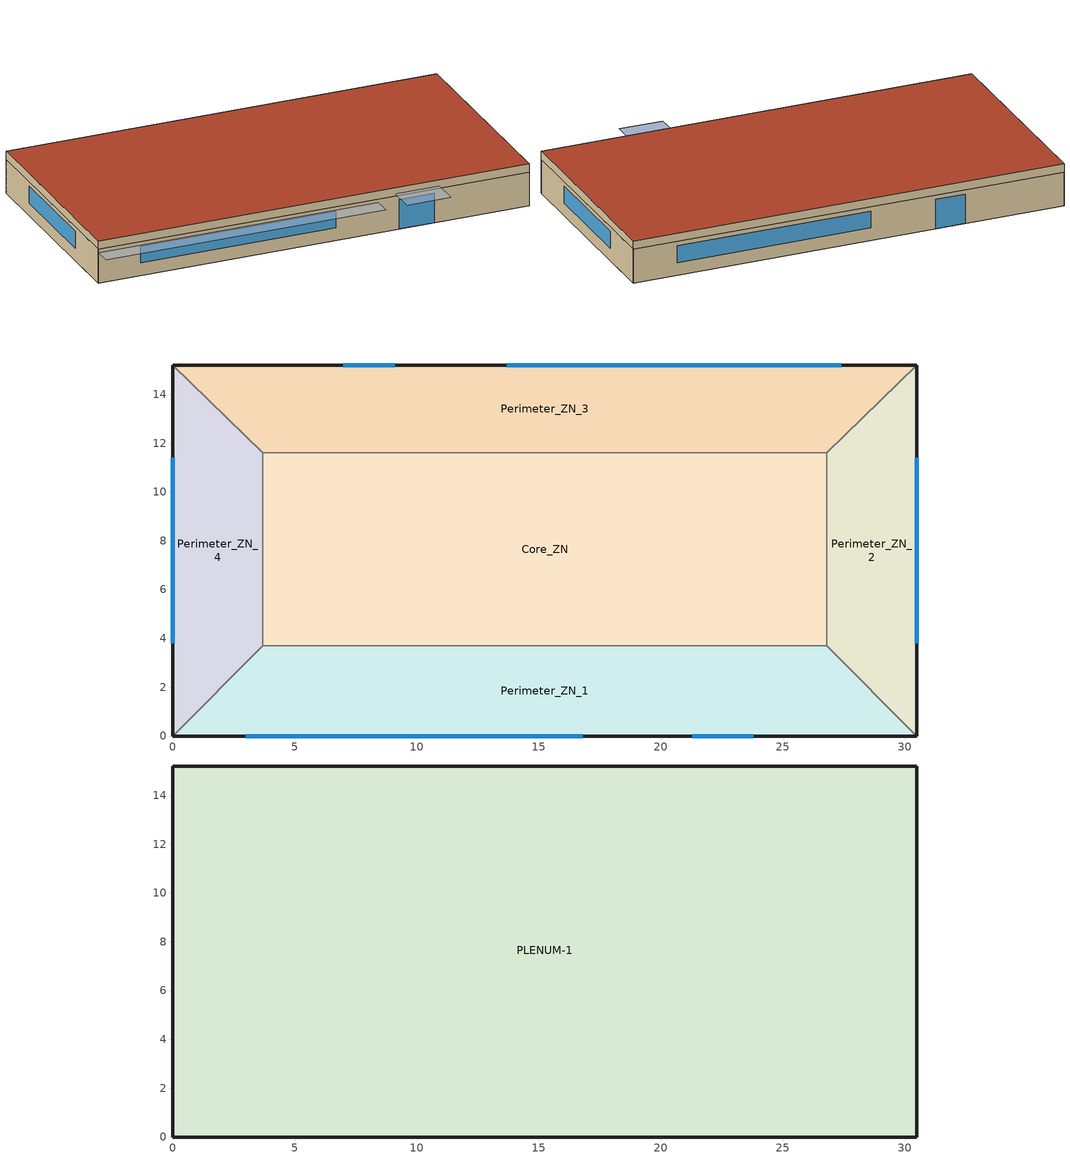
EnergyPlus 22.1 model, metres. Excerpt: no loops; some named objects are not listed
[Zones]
Perimeter_ZN_1
 floor ground (FLOOR-SLAB-1): 26.8,3.7 30.5,0 0,0 3.7,3.7 z0
 wall outside (WALL-1): 0,0 30.5,0 z0:2.4
 wall to Perimeter_ZN_2 (INT-WALL-1): 30.5,0 26.8,3.7 z0:2.4
 wall to Perimeter_ZN_4 (INT-WALL-1): 3.7,3.7 0,0 z0:2.4
 wall to Core_ZN (INT-WALL-1): 26.8,3.7 3.7,3.7 z0:2.4
 window (AGC TRIPLE): 3,0 16.8,0 z0.9:2.1
 window (Sgl Grey 3mm): 21.3,0 23.8,0 z0:2.1
Perimeter_ZN_2
 floor ground (FLOOR-SLAB-1): 26.8,11.6 30.5,15.2 30.5,0 26.8,3.7 z0
 wall outside (WALL-1): 30.5,0 30.5,15.2 z0:2.4
 wall to Perimeter_ZN_3 (INT-WALL-1): 30.5,15.2 26.8,11.6 z0:2.4
 wall to Core_ZN (INT-WALL-1): 26.8,11.6 26.8,3.7 z0:2.4
 window (AGC TRIPLE): 30.5,3.8 30.5,11.4 z0.9:2.1
Perimeter_ZN_3
 floor ground (FLOOR-SLAB-1): 26.8,11.6 3.7,11.6 0,15.2 30.5,15.2 z0
 wall outside (WALL-1): 30.5,15.2 0,15.2 z0:2.4
 wall to Perimeter_ZN_4 (INT-WALL-1): 0,15.2 3.7,11.6 z0:2.4
 wall to Core_ZN (INT-WALL-1): 3.7,11.6 26.8,11.6 z0:2.4
 window (AGC TRIPLE): 27.4,15.2 13.7,15.2 z0.9:2.1
 window (Sgl Grey 3mm): 9.1,15.2 7,15.2 z0:2.1
Perimeter_ZN_4
 floor ground (FLOOR-SLAB-1): 3.7,3.7 0,0 0,15.2 3.7,11.6 z0
 wall outside (WALL-1): 0,15.2 0,0 z0:2.4
 wall to Core_ZN (INT-WALL-1): 3.7,3.7 3.7,11.6 z0:2.4
 window (AGC TRIPLE): 0,11.4 0,3.8 z0.9:2.1
Core_ZN
 floor ground (FLOOR-SLAB-1): 26.8,11.6 26.8,3.7 3.7,3.7 3.7,11.6 z0
PLENUM-1
 floor to Perimeter_ZN_1 (CLNG-1): 26.8,3.7 30.5,0 0,0 3.7,3.7 z2.4
 floor to Perimeter_ZN_2 (CLNG-1): 26.8,11.6 30.5,15.2 30.5,0 26.8,3.7 z2.4
 floor to Perimeter_ZN_3 (CLNG-1): 26.8,11.6 3.7,11.6 0,15.2 30.5,15.2 z2.4
 floor to Perimeter_ZN_4 (CLNG-1): 3.7,3.7 0,0 0,15.2 3.7,11.6 z2.4
 floor to Core_ZN (CLNG-1): 26.8,11.6 26.8,3.7 3.7,3.7 3.7,11.6 z2.4
 wall outside (WALL-1): 0,0 30.5,0 30.5,15.2 0,15.2 0,0 z2.4:3
 roof outside (ROOF-1): 0,15.2 0,0 30.5,0 30.5,15.2 z3
shading: 0,-1.3 0,0 19.8,0 19.8,-1.3 z2.2; 21,-2 21,0 24.1,0 24.1,-2 z2.6
[Building]
Building: North Axis {deg}=30; Terrain=City; Loads Convergence Tolerance Value {W}=0.04; Temperature Convergence Tolerance Value {deltaC}=0.4; Solar Distribution=FullExterior; Maximum Number of Warmup Days=100; Minimum Number of Warmup Days=6
[Site:Location]
Kotsoy_TD_NOR Design_Conditions: Latitude {deg}=62.98; Longitude {deg}=10.56; Time Zone {hr}=1; Elevation {m}=127
[SizingPeriod:DesignDay] Day of Month=21; Dry-Bulb Temperature Range Modifier Type=DefaultMultipliers; Humidity Condition Type=Wetbulb; Barometric Pressure {Pa}=99809; Wind Direction {deg}=160; Rain Indicator=No; Snow Indicator=No; Daylight Saving Time Indicator=No
Name | Month | Day Type | Maximum Dry-Bulb Temperature {C} | Daily Dry-Bulb Temperature Range {deltaC} | Wetbulb or DewPoint at Maximum Dry-Bulb {C} | Wind Speed {m/s} | Solar Model Indicator | Sky Clearness | ASHRAE Clear Sky Optical Depth for Beam Irradiance (taub) | ASHRAE Clear Sky Optical Depth for Diffuse Irradiance (taud)
Kotsoy Ann Htg 99.6% Condns DB | 1 | WinterDesignDay | -22.4 | 0 | -22.4 | 1.3 | ASHRAEClearSky | 0
Kotsoy July .4% Condns DB=>MCWB | 7 | SummerDesignDay | 31.4 | 10.4 | 19.5 | 1.4 | ASHRAETau |  | 0.361 | 2.433
[Material] Thermal Absorptance=0.9
Name | Roughness | Thickness {m} | Conductivity {W/m-K} | Density {kg/m3} | Specific Heat {J/kg-K} | Solar Absorptance | Visible Absorptance
RG01 | Rough | 0.0127 | 1.442 | 881 | 1674 | 0.65 | 0.65
BR01 | VeryRough | 0.0095 | 0.162 | 1121 | 1464 | 0.7 | 0.7
IN46 | VeryRough | 0.0762 | 0.023 | 24 | 1590 | 0.5 | 0.5
WD01 | MediumSmooth | 0.0191 | 0.115 | 513 | 1381 | 0.78 | 0.78
GP01 | MediumSmooth | 0.0127 | 0.16 | 801 | 837 | 0.75 | 0.75
GP02 | MediumSmooth | 0.0159 | 0.16 | 801 | 837 | 0.75 | 0.75
CC03 | MediumRough | 0.1016 | 1.31 | 2243 | 837 | 0.65 | 0.65
HW CONCRETE | Rough | 0.25 | 1.803 | 2242.8 | 836.8 | 0.7 | 0.7
Std Wood 6inch | MediumSmooth | 0.15 | 0.12 | 540 | 1210 | 0.7 | 0.7
[Material:NoMass]
MAT-CLNG-1: Roughness=Rough; Thermal Resistance {m2-K/W}=0.652259; Thermal Absorptance=0.65; Solar Absorptance=0.65; Visible Absorptance=0.65
[Material:AirGap]
AL21: Thermal Resistance {m2-K/W}=0.157
[WindowMaterial:Glazing] Infrared Transmittance at Normal Incidence=0
Name | Optical Data Type | Thickness {m} | Solar Transmittance at Normal Incidence | Front Side Solar Reflectance at Normal Incidence | Back Side Solar Reflectance at Normal Incidence | Visible Transmittance at Normal Incidence | Front Side Visible Reflectance at Normal Incidence | Back Side Visible Reflectance at Normal Incidence | Front Side Infrared Hemispherical Emissivity | Back Side Infrared Hemispherical Emissivity | Conductivity {W/m-K} | Window Glass Spectral Data Set | Dirt Correction Factor for Solar and Visible Transmittance | Solar Diffusing | Young's modulus {Pa} | Poisson's ratio
GREY 3MM | SpectralAverage | 0.003 | 0.626 | 0.061 | 0.061 | 0.611 | 0.061 | 0.061 | 0.84 | 0.84 | 0.9
4 mm Planibel Low-e front_e | Spectral | 0.004 | 0.845 | 0.074 | 0.074 | 0.898 | 0.08 | 0.08 | 0.05 | 0.84 | 1 | 4 mm Planibel Low-e | 1 | No | 72000000000 | 0.22
4 mm Planibel Clearlite | Spectral | 0.004 | 0.871 | 0.076 | 0.076 | 0.903 | 0.08 | 0.08 | 0.84 | 0.84 | 1 | 4 mm Planibel Clearlite | 1 | No | 72000000000 | 0.22
4 mm Planibel Low-e back_e | Spectral | 0.004 | 0.845 | 0.074 | 0.074 | 0.898 | 0.08 | 0.08 | 0.84 | 0.05 | 1 | 4 mm Planibel Low-e | 1 | No | 72000000000 | 0.22
[WindowMaterial:Gas] Gas Type=Argon
Name | Thickness {m}
16ARGON | 0.016
22ARGON | 0.022
[WindowMaterial:Shade]
Shade_1: Solar Transmittance=0.35; Solar Reflectance=0.2; Visible Transmittance=0.8; Visible Reflectance=0.05; Infrared Hemispherical Emissivity=0.9; Infrared Transmittance=0; Thickness {m}=0.1; Conductivity {W/m-K}=1; Shade to Glass Distance {m}=0.016; Top Opening Multiplier=0; Bottom Opening Multiplier=0; Left-Side Opening Multiplier=0; Right-Side Opening Multiplier=0; Airflow Permeability=0
[MaterialProperty:GlazingSpectralData]
4 mm Planibel Low-e: 0.3, 0, 0.048, 0.048, 0.305, 0, 0.047, 0.047, 0.31, 0.007, 0.047, 0.047, 0.315, 0.035, 0.047, 0.047, 0.32, 0.098, 0.047, 0.047, 0.325, 0.21, 0.049, 0.049, 0.33, 0.35, 0.053, 0.053, 0.335, 0.487, 0.058, 0.058, 0.34, 0.606, 0.064, 0.064, 0.345, 0.704, 0.071, 0.071, 0.35, 0.769, 0.075, 0.075, 0.355, 0.812, 0.078, 0.078, 0.36, 0.843, 0.081, 0.081, 0.365, 0.862, 0.082, 0.082, 0.37, 0.868, 0.082, 0.082, 0.375, 0.867, 0.082, 0.082, 0.38, 0.855, 0.081, 0.081, 0.385, 0.87, 0.082, 0.082, 0.39, 0.88, 0.082, 0.082, 0.395, 0.888, 0.083, 0.083, 0.4, 0.892, 0.083, 0.083, 0.41, 0.894, 0.083, 0.083, 0.42, 0.892, 0.082, 0.082, 0.43, 0.891, 0.082, 0.082, 0.44, 0.89, 0.082, 0.082, 0.45, 0.893, 0.082, 0.082, 0.46, 0.897, 0.082, 0.082, 0.47, 0.899, 0.082, 0.082, 0.48, 0.901, 0.082, 0.082, 0.49, 0.903, 0.082, 0.082, 0.5, 0.903, 0.081, 0.081, 0.51, 0.903, 0.081, 0.081, 0.52, 0.903, 0.081, 0.081, 0.53, 0.903, 0.081, 0.081, 0.54, 0.903, 0.081, 0.081, 0.55, 0.901, 0.08, 0.08, 0.56, 0.9, 0.08, 0.08, 0.57, 0.899, 0.08, 0.08, 0.58, 0.898, 0.08, 0.08, 0.59, 0.894, 0.079, 0.079, 0.6, 0.892, 0.079, 0.079, 0.61, 0.891, 0.079, 0.079, 0.62, 0.885, 0.078, 0.078, 0.63, 0.884, 0.078, 0.078, 0.64, 0.881, 0.078, 0.078, 0.65, 0.877, 0.077, 0.077, 0.66, 0.874, 0.077, 0.077, 0.67, 0.873, 0.077, 0.077, 0.68, 0.867, 0.076, 0.076, 0.69, 0.864, 0.076, 0.076, 0.7, 0.861, 0.076, 0.076, 0.71, 0.856, 0.075, 0.075, 0.72, 0.853, 0.075, 0.075, 0.73, 0.849, 0.075, 0.075, 0.74, 0.842, 0.074, 0.074, 0.75, 0.841, 0.074, 0.074, 0.76, 0.836, 0.073, 0.073, 0.77, 0.834, 0.073, 0.073, 0.78, 0.832, 0.073, 0.073, 0.79, 0.823, 0.072, 0.072, 0.8, 0.825, 0.072, 0.072, 0.81, 0.829, 0.073, 0.073, 0.82, 0.833, 0.073, 0.073, 0.83, 0.831, 0.072, 0.072, 0.84, 0.822, 0.072, 0.072, 0.85, 0.808, 0.071, 0.071, 0.86, 0.804, 0.071, 0.071, 0.87, 0.802, 0.07, 0.07, 0.88, 0.801, 0.07, 0.07, 0.89, 0.8, 0.07, 0.07, 0.9, 0.8, 0.07, 0.07, 0.91, 0.799, 0.07, 0.07, 0.92, 0.797, 0.07, 0.07, 0.93, 0.795, 0.07, 0.07, 0.94, 0.793, 0.069, 0.069, 0.95, 0.791, 0.069, 0.069, 0.96, 0.789, 0.069, 0.069, 0.97, 0.788, 0.069, 0.069, 0.98, 0.787, 0.069, 0.069, 0.99, 0.787, 0.069, 0.069, 1, 0.786, 0.069, 0.069, 1.05, 0.785, 0.069, 0.069, 1.1, 0.785, 0.068, 0.068, 1.15, 0.786, 0.068, 0.068, 1.2, 0.789, 0.069, 0.069, 1.25, 0.794, 0.069, 0.069, 1.3, 0.801, 0.069, 0.069, 1.35, 0.809, 0.07, 0.07, 1.4, 0.817, 0.07, 0.07, 1.45, 0.826, 0.071, 0.071, 1.5, 0.837, 0.071, 0.071, 1.55, 0.844, 0.072, 0.072, 1.6, 0.851, 0.072, 0.072, 1.65, 0.853, 0.072, 0.072, 1.7, 0.853, 0.072, 0.072, 1.75, 0.853, 0.072, 0.072, 1.8, 0.85, 0.071, 0.071, 1.85, 0.849, 0.071, 0.071, 1.9, 0.852, 0.071, 0.071, 1.95, 0.85, 0.071, 0.071, 2, 0.848, 0.071, 0.071, 2.05, 0.849, 0.071, 0.071, 2.1, 0.851, 0.071, 0.071, 2.15, 0.841, 0.07, 0.07, 2.2, 0.83, 0.069, 0.069, 2.25, 0.828, 0.069, 0.069, 2.3, 0.83, 0.069, 0.069, 2.35, 0.834, 0.069, 0.069, 2.4, 0.824, 0.068, 0.068, 2.45, 0.823, 0.068, 0.068, 2.5, 0.818, 0.068, 0.068
4 mm Planibel Clearlite: 0.3, 0, 0.048, 0.048, 0.305, 0, 0.047, 0.047, 0.31, 0.03, 0.047, 0.047, 0.315, 0.093, 0.047, 0.047, 0.32, 0.192, 0.049, 0.049, 0.325, 0.318, 0.052, 0.052, 0.33, 0.454, 0.057, 0.057, 0.335, 0.577, 0.063, 0.063, 0.34, 0.677, 0.069, 0.069, 0.345, 0.751, 0.074, 0.074, 0.35, 0.804, 0.078, 0.078, 0.355, 0.839, 0.081, 0.081, 0.36, 0.861, 0.082, 0.082, 0.365, 0.873, 0.083, 0.083, 0.37, 0.878, 0.083, 0.083, 0.375, 0.875, 0.083, 0.083, 0.38, 0.873, 0.082, 0.082, 0.385, 0.88, 0.083, 0.083, 0.39, 0.889, 0.083, 0.083, 0.395, 0.894, 0.083, 0.083, 0.4, 0.897, 0.083, 0.083, 0.405, 0.897, 0.083, 0.083, 0.41, 0.896, 0.083, 0.083, 0.415, 0.895, 0.083, 0.083, 0.42, 0.894, 0.083, 0.083, 0.425, 0.894, 0.082, 0.082, 0.43, 0.894, 0.082, 0.082, 0.435, 0.895, 0.082, 0.082, 0.44, 0.895, 0.082, 0.082, 0.445, 0.896, 0.082, 0.082, 0.45, 0.897, 0.082, 0.082, 0.455, 0.899, 0.082, 0.082, 0.46, 0.9, 0.082, 0.082, 0.465, 0.901, 0.082, 0.082, 0.47, 0.902, 0.082, 0.082, 0.475, 0.902, 0.082, 0.082, 0.48, 0.902, 0.082, 0.082, 0.485, 0.903, 0.082, 0.082, 0.49, 0.904, 0.082, 0.082, 0.495, 0.905, 0.082, 0.082, 0.5, 0.905, 0.082, 0.082, 0.505, 0.906, 0.081, 0.081, 0.51, 0.906, 0.081, 0.081, 0.515, 0.906, 0.081, 0.081, 0.52, 0.906, 0.081, 0.081, 0.525, 0.905, 0.081, 0.081, 0.53, 0.905, 0.081, 0.081, 0.535, 0.905, 0.081, 0.081, 0.54, 0.905, 0.081, 0.081, 0.545, 0.905, 0.081, 0.081, 0.55, 0.905, 0.081, 0.081, 0.555, 0.905, 0.081, 0.081, 0.56, 0.904, 0.081, 0.081, 0.565, 0.904, 0.08, 0.08, 0.57, 0.903, 0.08, 0.08, 0.575, 0.902, 0.08, 0.08, 0.58, 0.902, 0.08, 0.08, 0.585, 0.901, 0.08, 0.08, 0.59, 0.9, 0.08, 0.08, 0.595, 0.9, 0.08, 0.08, 0.6, 0.899, 0.08, 0.08, 0.605, 0.898, 0.08, 0.08, 0.61, 0.898, 0.079, 0.079, 0.615, 0.897, 0.079, 0.079, 0.62, 0.896, 0.079, 0.079, 0.625, 0.895, 0.079, 0.079, 0.63, 0.894, 0.079, 0.079, 0.635, 0.893, 0.079, 0.079, 0.64, 0.893, 0.079, 0.079, 0.645, 0.892, 0.079, 0.079, 0.65, 0.891, 0.079, 0.079, 0.655, 0.89, 0.078, 0.078, 0.66, 0.89, 0.078, 0.078, 0.665, 0.889, 0.078, 0.078, 0.67, 0.888, 0.078, 0.078, 0.675, 0.888, 0.078, 0.078, 0.68, 0.887, 0.078, 0.078, 0.685, 0.886, 0.078, 0.078, 0.69, 0.886, 0.078, 0.078, 0.695, 0.885, 0.078, 0.078, 0.7, 0.884, 0.078, 0.078, 0.705, 0.883, 0.077, 0.077, 0.71, 0.882, 0.077, 0.077, 0.715, 0.881, 0.077, 0.077, 0.72, 0.88, 0.077, 0.077, 0.725, 0.879, 0.077, 0.077, 0.73, 0.877, 0.077, 0.077, 0.735, 0.876, 0.077, 0.077, 0.74, 0.875, 0.077, 0.077, 0.745, 0.874, 0.076, 0.076, 0.75, 0.873, 0.076, 0.076, 0.755, 0.872, 0.076, 0.076, 0.76, 0.871, 0.076, 0.076, 0.765, 0.87, 0.076, 0.076, 0.77, 0.868, 0.076, 0.076, 0.775, 0.867, 0.076, 0.076, 0.78, 0.867, 0.076, 0.076, 0.785, 0.865, 0.075, 0.075, 0.79, 0.864, 0.075, 0.075, 0.795, 0.863, 0.075, 0.075, 0.8, 0.862, 0.075, 0.075, 0.805, 0.861, 0.075, 0.075, 0.81, 0.861, 0.075, 0.075, 0.815, 0.86, 0.075, 0.075, 0.82, 0.859, 0.075, 0.075, 0.825, 0.858, 0.075, 0.075, 0.83, 0.858, 0.075, 0.075, 0.835, 0.857, 0.075, 0.075, 0.84, 0.856, 0.074, 0.074, 0.845, 0.854, 0.074, 0.074, 0.85, 0.853, 0.074, 0.074, 0.855, 0.852, 0.074, 0.074, 0.86, 0.851, 0.074, 0.074, 0.865, 0.851, 0.074, 0.074, 0.87, 0.85, 0.074, 0.074, 0.875, 0.849, 0.074, 0.074, 0.88, 0.848, 0.074, 0.074, 0.885, 0.847, 0.074, 0.074, 0.89, 0.847, 0.074, 0.074, 0.895, 0.846, 0.074, 0.074, 0.9, 0.845, 0.073, 0.073, 0.905, 0.845, 0.073, 0.073, 0.91, 0.844, 0.073, 0.073, 0.915, 0.844, 0.073, 0.073, 0.92, 0.843, 0.073, 0.073, 0.925, 0.843, 0.073, 0.073, 0.93, 0.842, 0.073, 0.073, 0.935, 0.842, 0.073, 0.073, 0.94, 0.842, 0.073, 0.073, 0.945, 0.841, 0.073, 0.073, 0.95, 0.841, 0.073, 0.073, 0.955, 0.841, 0.073, 0.073, 0.96, 0.84, 0.073, 0.073, 0.965, 0.84, 0.073, 0.073, 0.97, 0.84, 0.073, 0.073, 0.975, 0.84, 0.073, 0.073, 0.98, 0.84, 0.073, 0.073, 0.985, 0.839, 0.073, 0.073, 0.99, 0.839, 0.073, 0.073, 0.995, 0.839, 0.073, 0.073, 1, 0.839, 0.073, 0.073, 1.005, 0.839, 0.072, 0.072, 1.01, 0.839, 0.072, 0.072, 1.015, 0.838, 0.072, 0.072, 1.02, 0.838, 0.072, 0.072, 1.025, 0.838, 0.072, 0.072, 1.03, 0.838, 0.072, 0.072, 1.035, 0.838, 0.072, 0.072, 1.04, 0.838, 0.072, 0.072, 1.045, 0.838, 0.072, 0.072, 1.05, 0.837, 0.072, 0.072, 1.055, 0.837, 0.072, 0.072, 1.06, 0.837, 0.072, 0.072, 1.065, 0.837, 0.072, 0.072, 1.07, 0.838, 0.072, 0.072, 1.075, 0.838, 0.072, 0.072, 1.08, 0.838, 0.072, 0.072, 1.085, 0.838, 0.072, 0.072, 1.09, 0.838, 0.072, 0.072, 1.095, 0.838, 0.072, 0.072, 1.1, 0.838, 0.072, 0.072, 1.105, 0.838, 0.072, 0.072, 1.11, 0.838, 0.072, 0.072, 1.115, 0.838, 0.072, 0.072, 1.12, 0.838, 0.072, 0.072, 1.125, 0.838, 0.072, 0.072, 1.13, 0.838, 0.072, 0.072, 1.135, 0.838, 0.072, 0.072, 1.14, 0.838, 0.072, 0.072, 1.145, 0.839, 0.072, 0.072, 1.15, 0.839, 0.072, 0.072, 1.155, 0.839, 0.072, 0.072, 1.16, 0.839, 0.072, 0.072, 1.165, 0.839, 0.072, 0.072, 1.17, 0.839, 0.072, 0.072, 1.175, 0.839, 0.072, 0.072, 1.18, 0.84, 0.072, 0.072, 1.185, 0.84, 0.072, 0.072, 1.19, 0.84, 0.072, 0.072, 1.195, 0.84, 0.072, 0.072, 1.2, 0.84, 0.072, 0.072, 1.205, 0.841, 0.072, 0.072, 1.21, 0.841, 0.072, 0.072, 1.215, 0.841, 0.072, 0.072, 1.22, 0.842, 0.072, 0.072, 1.225, 0.842, 0.072, 0.072, 1.23, 0.842, 0.072, 0.072, 1.235, 0.843, 0.072, 0.072, 1.24, 0.843, 0.072, 0.072, 1.245, 0.843, 0.072, 0.072, 1.25, 0.844, 0.072, 0.072, 1.255, 0.844, 0.072, 0.072, 1.26, 0.845, 0.072, 0.072, 1.265, 0.845, 0.072, 0.072, 1.27, 0.845, 0.072, 0.072, 1.275, 0.846, 0.072, 0.072, 1.28, 0.846, 0.072, 0.072, 1.285, 0.847, 0.072, 0.072, 1.29, 0.847, 0.072, 0.072, 1.295, 0.847, 0.072, 0.072, 1.3, 0.848, 0.072, 0.072, 1.305, 0.848, 0.072, 0.072, 1.31, 0.849, 0.072, 0.072, 1.315, 0.849, 0.072, 0.072, 1.32, 0.85, 0.073, 0.073, 1.325, 0.85, 0.073, 0.073, 1.33, 0.851, 0.073, 0.073, 1.335, 0.851, 0.073, 0.073, 1.34, 0.852, 0.073, 0.073, 1.345, 0.852, 0.073, 0.073, 1.35, 0.853, 0.073, 0.073, 1.355, 0.853, 0.073, 0.073, 1.36, 0.853, 0.073, 0.073, 1.365, 0.853, 0.073, 0.073, 1.37, 0.854, 0.073, 0.073, 1.375, 0.854, 0.073, 0.073, 1.38, 0.854, 0.073, 0.073, 1.385, 0.854, 0.073, 0.073, 1.39, 0.855, 0.073, 0.073, 1.395, 0.855, 0.073, 0.073, 1.4, 0.855, 0.073, 0.073, 1.405, 0.856, 0.073, 0.073, 1.41, 0.857, 0.073, 0.073, 1.415, 0.858, 0.073, 0.073, 1.42, 0.858, 0.073, 0.073, 1.425, 0.859, 0.073, 0.073, 1.43, 0.86, 0.073, 0.073, 1.435, 0.861, 0.073, 0.073, 1.44, 0.861, 0.073, 0.073, 1.445, 0.862, 0.073, 0.073, 1.45, 0.863, 0.073, 0.073, 1.455, 0.864, 0.073, 0.073, 1.46, 0.864, 0.073, 0.073, 1.465, 0.865, 0.073, 0.073, 1.47, 0.865, 0.073, 0.073, 1.475, 0.866, 0.073, 0.073, 1.48, 0.866, 0.073, 0.073, 1.485, 0.867, 0.073, 0.073, 1.49, 0.868, 0.074, 0.074, 1.495, 0.868, 0.074, 0.074, 1.5, 0.869, 0.074, 0.074, 1.505, 0.869, 0.074, 0.074, 1.51, 0.87, 0.074, 0.074, 1.515, 0.87, 0.074, 0.074, 1.52, 0.871, 0.074, 0.074, 1.525, 0.871, 0.074, 0.074, 1.53, 0.872, 0.074, 0.074, 1.535, 0.872, 0.074, 0.074, 1.54, 0.873, 0.074, 0.074, 1.545, 0.873, 0.074, 0.074, 1.55, 0.874, 0.074, 0.074, 1.555, 0.874, 0.074, 0.074, 1.56, 0.875, 0.074, 0.074, 1.565, 0.875, 0.074, 0.074, 1.57, 0.875, 0.074, 0.074, 1.575, 0.875, 0.074, 0.074, 1.58, 0.876, 0.074, 0.074, 1.585, 0.876, 0.074, 0.074, 1.59, 0.876, 0.074, 0.074, 1.595, 0.876, 0.074, 0.074, 1.6, 0.877, 0.074, 0.074, 1.605, 0.877, 0.074, 0.074, 1.61, 0.877, 0.074, 0.074, 1.615, 0.877, 0.074, 0.074, 1.62, 0.877, 0.074, 0.074, 1.625, 0.878, 0.074, 0.074, 1.63, 0.878, 0.074, 0.074, 1.635, 0.878, 0.074, 0.074, 1.64, 0.878, 0.074, 0.074, 1.645, 0.878, 0.074, 0.074, 1.65, 0.878, 0.074, 0.074, 1.655, 0.878, 0.074, 0.074, 1.66, 0.878, 0.074, 0.074, 1.665, 0.878, 0.074, 0.074, 1.67, 0.878, 0.074, 0.074, 1.675, 0.878, 0.074, 0.074, 1.68, 0.878, 0.074, 0.074, 1.685, 0.878, 0.074, 0.074, 1.69, 0.878, 0.074, 0.074, 1.695, 0.878, 0.074, 0.074, 1.7, 0.878, 0.074, 0.074, 1.705, 0.878, 0.074, 0.074, 1.71, 0.878, 0.074, 0.074, 1.715, 0.878, 0.074, 0.074, 1.72, 0.878, 0.074, 0.074, 1.725, 0.878, 0.074, 0.074, 1.73, 0.877, 0.074, 0.074, 1.735, 0.877, 0.074, 0.074, 1.74, 0.877, 0.074, 0.074, 1.745, 0.877, 0.074, 0.074, 1.75, 0.877, 0.074, 0.074, 1.755, 0.877, 0.074, 0.074, 1.76, 0.877, 0.074, 0.074, 1.765, 0.877, 0.074, 0.074, 1.77, 0.876, 0.073, 0.073, 1.775, 0.876, 0.073, 0.073, 1.78, 0.876, 0.073, 0.073, 1.785, 0.876, 0.073, 0.073, 1.79, 0.876, 0.073, 0.073, 1.795, 0.875, 0.073, 0.073, 1.8, 0.875, 0.073, 0.073, 1.805, 0.875, 0.073, 0.073, 1.81, 0.875, 0.073, 0.073, 1.815, 0.875, 0.073, 0.073, 1.82, 0.875, 0.073, 0.073, 1.825, 0.875, 0.073, 0.073, 1.83, 0.874, 0.073, 0.073, 1.835, 0.874, 0.073, 0.073, 1.84, 0.874, 0.073, 0.073, 1.845, 0.874, 0.073, 0.073, 1.85, 0.874, 0.073, 0.073, 1.855, 0.874, 0.073, 0.073, 1.86, 0.874, 0.073, 0.073, 1.865, 0.874, 0.073, 0.073, 1.87, 0.873, 0.073, 0.073, 1.875, 0.873, 0.073, 0.073, 1.88, 0.873, 0.073, 0.073, 1.885, 0.873, 0.073, 0.073, 1.89, 0.873, 0.073, 0.073, 1.895, 0.873, 0.073, 0.073, 1.9, 0.873, 0.073, 0.073, 1.905, 0.873, 0.073, 0.073, 1.91, 0.873, 0.073, 0.073, 1.915, 0.873, 0.073, 0.073, 1.92, 0.872, 0.073, 0.073, 1.925, 0.872, 0.073, 0.073, 1.93, 0.872, 0.073, 0.073, 1.935, 0.872, 0.073, 0.073, 1.94, 0.872, 0.073, 0.073, 1.945, 0.872, 0.073, 0.073, 1.95, 0.872, 0.073, 0.073, 1.955, 0.872, 0.073, 0.073, 1.96, 0.871, 0.073, 0.073, 1.965, 0.871, 0.073, 0.073, 1.97, 0.871, 0.073, 0.073, 1.975, 0.871, 0.073, 0.073, 1.98, 0.871, 0.073, 0.073, 1.985, 0.871, 0.072, 0.072, 1.99, 0.87, 0.072, 0.072, 1.995, 0.87, 0.072, 0.072, 2, 0.87, 0.072, 0.072, 2.005, 0.87, 0.072, 0.072, 2.01, 0.87, 0.072, 0.072, 2.015, 0.87, 0.072, 0.072, 2.02, 0.87, 0.072, 0.072, 2.025, 0.87, 0.072, 0.072, 2.03, 0.87, 0.072, 0.072, 2.035, 0.87, 0.072, 0.072, 2.04, 0.87, 0.072, 0.072, 2.045, 0.87, 0.072, 0.072, 2.05, 0.87, 0.072, 0.072, 2.055, 0.87, 0.072, 0.072, 2.06, 0.87, 0.072, 0.072, 2.065, 0.87, 0.072, 0.072, 2.07, 0.869, 0.072, 0.072, 2.075, 0.869, 0.072, 0.072, 2.08, 0.869, 0.072, 0.072, 2.085, 0.869, 0.072, 0.072, 2.09, 0.869, 0.072, 0.072, 2.095, 0.869, 0.072, 0.072, 2.1, 0.869, 0.072, 0.072, 2.105, 0.868, 0.072, 0.072, 2.11, 0.868, 0.072, 0.072, 2.115, 0.868, 0.072, 0.072, 2.12, 0.867, 0.072, 0.072, 2.125, 0.867, 0.072, 0.072, 2.13, 0.867, 0.072, 0.072, 2.135, 0.866, 0.072, 0.072, 2.14, 0.866, 0.072, 0.072, 2.145, 0.866, 0.072, 0.072, 2.15, 0.866, 0.072, 0.072, 2.155, 0.864, 0.072, 0.072, 2.16, 0.863, 0.071, 0.071, 2.165, 0.861, 0.071, 0.071, 2.17, 0.86, 0.071, 0.071, 2.175, 0.858, 0.071, 0.071, 2.18, 0.857, 0.071, 0.071, 2.185, 0.855, 0.071, 0.071, 2.19, 0.854, 0.071, 0.071, 2.195, 0.852, 0.071, 0.071, 2.2, 0.851, 0.071, 0.071, 2.205, 0.85, 0.07, 0.07, 2.21, 0.85, 0.07, 0.07, 2.215, 0.849, 0.07, 0.07, 2.22, 0.849, 0.07, 0.07, 2.225, 0.848, 0.07, 0.07, 2.23, 0.848, 0.07, 0.07, 2.235, 0.847, 0.07, 0.07, 2.24, 0.847, 0.07, 0.07, 2.245, 0.846, 0.07, 0.07, 2.25, 0.846, 0.07, 0.07, 2.255, 0.846, 0.07, 0.07, 2.26, 0.847, 0.07, 0.07, 2.265, 0.847, 0.07, 0.07, 2.27, 0.848, 0.07, 0.07, 2.275, 0.849, 0.07, 0.07, 2.28, 0.849, 0.07, 0.07, 2.285, 0.85, 0.07, 0.07, 2.29, 0.85, 0.07, 0.07, 2.295, 0.851, 0.07, 0.07, 2.3, 0.851, 0.07, 0.07, 2.305, 0.852, 0.07, 0.07, 2.31, 0.852, 0.07, 0.07, 2.315, 0.852, 0.07, 0.07, 2.32, 0.852, 0.07, 0.07, 2.325, 0.852, 0.07, 0.07, 2.33, 0.853, 0.07, 0.07, 2.335, 0.853, 0.07, 0.07, 2.34, 0.853, 0.07, 0.07, 2.345, 0.853, 0.07, 0.07, 2.35, 0.853, 0.07, 0.07, 2.355, 0.853, 0.07, 0.07, 2.36, 0.853, 0.07, 0.07, 2.365, 0.852, 0.07, 0.07, 2.37, 0.852, 0.07, 0.07, 2.375, 0.852, 0.07, 0.07, 2.38, 0.851, 0.07, 0.07, 2.385, 0.851, 0.07, 0.07, 2.39, 0.851, 0.07, 0.07, 2.395, 0.85, 0.07, 0.07, 2.4, 0.85, 0.07, 0.07, 2.405, 0.849, 0.07, 0.07, 2.41, 0.848, 0.07, 0.07, 2.415, 0.848, 0.07, 0.07, 2.42, 0.847, 0.07, 0.07, 2.425, 0.846, 0.07, 0.07, 2.43, 0.845, 0.07, 0.07, 2.435, 0.844, 0.07, 0.07, 2.44, 0.844, 0.069, 0.069, 2.445, 0.843, 0.069, 0.069, 2.45, 0.842, 0.069, 0.069, 2.455, 0.841, 0.069, 0.069, 2.46, 0.84, 0.069, 0.069, 2.465, 0.839, 0.069, 0.069, 2.47, 0.838, 0.069, 0.069, 2.475, 0.837, 0.069, 0.069, 2.48, 0.836, 0.069, 0.069, 2.485, 0.835, 0.069, 0.069, 2.49, 0.834, 0.069, 0.069, 2.495, 0.833, 0.069, 0.069, 2.5, 0.832, 0.069, 0.069
[Construction]
ROOF-1: RG01, BR01, IN46, WD01
INT-WALL-1: GP02, AL21, GP02
Sgl Grey 3mm: GREY 3MM
AGC TRIPLE: 4 mm Planibel Low-e back_e, 22ARGON, 4 mm Planibel Clearlite, 16ARGON, 4 mm Planibel Low-e front_e
AGC TRIPLE_SHADING: 4 mm Planibel Low-e back_e, 22ARGON, 4 mm Planibel Clearlite, 16ARGON, 4 mm Planibel Low-e front_e, Shade_1
CLNG-1: MAT-CLNG-1, HW CONCRETE
WALL-1: WD01, HW CONCRETE, HW CONCRETE, GP01
FLOOR-SLAB-1: CC03, HW CONCRETE
InteriorFurnishings: Std Wood 6inch
[Zone]
PLENUM-1: 0, 0, 0, 1, 1, 0.6096, 283.2
Perimeter_ZN_1; Perimeter_ZN_3: 0, 0, 0, 1, 1, 2.4384, 239.247
Perimeter_ZN_2; Perimeter_ZN_4: 0, 0, 0, 1, 1, 2.4384, 103.311
Core_ZN: 0, 0, 0, 1, 1, 2.4384, 447.683
[WindowShadingControl] Shading Type=InteriorShade; Construction with Shading=AGC TRIPLE_SHADING; Shading Control Type=OffNightAndOnDayIfCoolingAndHighSolarOnWindow; Schedule=ON; Setpoint {W/m2, W or deg C}=50; Shading Control Is Scheduled=No; Glare Control Is Active=No; Multiple Surface Control Type=Group
Name | Zone | Fenestration Surface 1
SPACE11 | Perimeter_ZN_1 | SPACE-1
SPACE21 | Perimeter_ZN_2 | SPACE-2
SPACE31 | Perimeter_ZN_3 | SPACE-3
SPACE41 | Perimeter_ZN_4 | SPACE-4
[InternalMass] Construction=InteriorFurnishings
Name | Zone or ZoneList | Surface Area {m2}
Core_ZN Internal Mass | Core_ZN | 299.3148
Perimeter_ZN_1 Internal Mass | Perimeter_ZN_1 | 226.9
Perimeter_ZN_2 Internal Mass | Perimeter_ZN_2 | 134.6
Perimeter_ZN_3 Internal Mass | Perimeter_ZN_3 | 226.9
Perimeter_ZN_4 Internal Mass | Perimeter_ZN_4 | 134.6
[People] Number of People Calculation Method=Area/Person; Number of People=1; Floor Area per Person {m2/person}=18.58; Fraction Radiant=0.3; Activity Level Schedule=Activity Sch
Name | Zone or ZoneList or Space or SpaceList | Number of People Schedule
Perimeter_ZN_1 People 1 | Perimeter_ZN_1 | P1
Perimeter_ZN_2 People 1 | Perimeter_ZN_2 | P2
Perimeter_ZN_3 People 1 | Perimeter_ZN_3 | P3
Perimeter_ZN_4 People 1 | Perimeter_ZN_4 | P4
Core_ZN People 1 | Core_ZN | P5
[Lights] Design Level Calculation Method=Watts/Area; Watts per Zone Floor Area {W/m2}=10.76; Return Air Fraction=0; Fraction Radiant=0.7; Fraction Visible=0.2; Fraction Replaceable=1; Return Air Fraction Calculated from Plenum Temperature=No
Name | Zone or ZoneList or Space or SpaceList | Schedule
Perimeter_ZN_1_Lights | Perimeter_ZN_1 | L1
Perimeter_ZN_2_Lights | Perimeter_ZN_2 | L2
Perimeter_ZN_3_Lights | Perimeter_ZN_3 | L3
Perimeter_ZN_4_Lights | Perimeter_ZN_4 | L4
Core_ZN_Lights | Core_ZN | L5
[ElectricEquipment] Design Level Calculation Method=Watts/Person; Design Level {W}=0; Watts per Zone Floor Area {W/m2}=0; Fraction Latent=0; Fraction Radiant=0.5; Fraction Lost=0
Name | Zone or ZoneList or Space or SpaceList | Schedule | Watts per Person {W/person}
Perimeter_ZN_1_ElecEq | Perimeter_ZN_1 | E1 | 200
Perimeter_ZN_2_ElecEq | Perimeter_ZN_2 | E2 | 160
Perimeter_ZN_3_ElecEq | Perimeter_ZN_3 | E3 | 160
Perimeter_ZN_4_ElecEq | Perimeter_ZN_4 | E4 | 200
Core_ZN_ElecEq | Core_ZN | E5 | 200
[ZoneInfiltration:DesignFlowRate] Schedule=ON; Constant Term Coefficient=0; Temperature Term Coefficient=0; Velocity Term Coefficient=0.2237; Velocity Squared Term Coefficient=0
Name | Zone or ZoneList | Design Flow Rate Calculation Method | Flow per Exterior Surface Area {m3/s-m2} | Air Changes per Hour {1/hr}
Perimeter_ZN_1 Infil 1 | Perimeter_ZN_1 | Flow/ExteriorArea | 0.000302
Perimeter_ZN_2 Infil 1 | Perimeter_ZN_2 | Flow/ExteriorArea | 0.000302
Perimeter_ZN_3 Infil 1 | Perimeter_ZN_3 | Flow/ExteriorArea | 0.000302
Perimeter_ZN_4 Infil 1 | Perimeter_ZN_4 | Flow/ExteriorArea | 0.000302
Core_ZN Infil 1 | Core_ZN | AirChanges/Hour |  | 0.36
Attic_Infiltration | PLENUM-1 | AirChanges/Hour |  | 1
[ZoneVentilation:WindandStackOpenArea] Opening Effectiveness=autocalculate; Height Difference {m}=0; Discharge Coefficient for Opening=1; Minimum Indoor Temperature {C}=-100; Maximum Indoor Temperature {C}=100; Delta Temperature {deltaC}=-100; Minimum Outdoor Temperature {C}=-100; Maximum Outdoor Temperature {C}=100; Maximum Wind Speed {m/s}=40
Name | Zone | Opening Area {m2} | Opening Area Fraction Schedule | Effective Angle {deg}
w1 | Perimeter_ZN_1 | 16 | Win_1 | 210
w2 | Perimeter_ZN_2 | 9 | Win_2 | 120
w3 | Perimeter_ZN_3 | 16 | Win_3 | 30
w4 | Perimeter_ZN_4 | 9 | Win_4 | 300
[EnergyManagementSystem:Sensor]
Name | Output:Variable or Output:Meter Index Key | Output:Variable or Output:Meter
HVAC_onoff | BLDGSch3_onoff | Schedule Value
People1 | Perimeter_ZN_1_People_FileSchedule | Schedule Value
People2 | Perimeter_ZN_2_People_FileSchedule | Schedule Value
People3 | Perimeter_ZN_3_People_FileSchedule | Schedule Value
People4 | Perimeter_ZN_4_People_FileSchedule | Schedule Value
People5 | Core_ZN_People_FileSchedule | Schedule Value
HC1 | Perimeter_ZN_1_Heating Setpoints Schedule | Schedule Value
HC2 | Perimeter_ZN_2_Heating Setpoints Schedule | Schedule Value
HC3 | Perimeter_ZN_3_Heating Setpoints Schedule | Schedule Value
HC4 | Perimeter_ZN_4_Heating Setpoints Schedule | Schedule Value
HC5 | Core_ZN_Heating Setpoints Schedule | Schedule Value
HVAC1sched_sensor | HVAC1sched | Schedule Value
HVAC2sched_sensor | HVAC2sched | Schedule Value
HVAC3sched_sensor | HVAC3sched | Schedule Value
HVAC4sched_sensor | HVAC4sched | Schedule Value
HVAC5sched_sensor | HVAC5sched | Schedule Value
paramvalue | param_value | Schedule Value
Win1_1_openSched | Win1_openSched | Schedule Value
Win2_1_openSched | Win2_openSched | Schedule Value
Win3_1_openSched | Win3_openSched | Schedule Value
Win4_1_openSched | Win4_openSched | Schedule Value
noise_1_sensor | noise_1 | Schedule Value
noise_2_sensor | noise_2 | Schedule Value
noise_3_sensor | noise_3 | Schedule Value
noise_4_sensor | noise_4 | Schedule Value
noise_5_sensor | noise_5 | Schedule Value
no_heating_sensor | no_heating | Schedule Value
no_cooling_sensor | no_cooling | Schedule Value
EL |  | Electricity:HVAC
VRF_H_1 | TU1 | Zone VRF Air Terminal Total Heating Rate
VRF_C_1 | TU1 | Zone VRF Air Terminal Total Cooling Rate
VRF_H_2 | TU2 | Zone VRF Air Terminal Total Heating Rate
VRF_C_2 | TU2 | Zone VRF Air Terminal Total Cooling Rate
VRF_H_3 | TU3 | Zone VRF Air Terminal Total Heating Rate
VRF_C_3 | TU3 | Zone VRF Air Terminal Total Cooling Rate
VRF_H_4 | TU4 | Zone VRF Air Terminal Total Heating Rate
VRF_C_4 | TU4 | Zone VRF Air Terminal Total Cooling Rate
OutdoorTemp | Environment | Site Outdoor Air Drybulb Temperature
[EnergyManagementSystem:Actuator] Actuated Component Type=Schedule:Compact; Actuated Component Control Type=Schedule Value
Name | Actuated Component Unique
Win_1_actuator | Win_1
Win_2_actuator | Win_2
Win_3_actuator | Win_3
Win_4_actuator | Win_4
People1_actuator | P1
People2_actuator | P2
People3_actuator | P3
People4_actuator | P4
People5_actuator | P5
Lights1_actuator | L1
Lights2_actuator | L2
Lights3_actuator | L3
Lights4_actuator | L4
Lights5_actuator | L5
Equipment1_actuator | E1
Equipment2_actuator | E2
Equipment3_actuator | E3
Equipment4_actuator | E4
Equipment5_actuator | E5
Zone_thermostat_1_actuator | Zone_thermostat_1
Zone_thermostat_2_actuator | Zone_thermostat_2
Zone_thermostat_3_actuator | Zone_thermostat_3
Zone_thermostat_4_actuator | Zone_thermostat_4
Zone_thermostat_5_actuator | Zone_thermostat_5
ZoneH1_actuator | ZoneH1
ZoneH2_actuator | ZoneH2
ZoneH3_actuator | ZoneH3
ZoneH4_actuator | ZoneH4
ZoneH5_actuator | ZoneH5
ZoneC1_actuator | ZoneC1
ZoneC2_actuator | ZoneC2
ZoneC3_actuator | ZoneC3
ZoneC4_actuator | ZoneC4
ZoneC5_actuator | ZoneC5
Hflag | HOLIDAY_ON_OFF
Oflag | OCC_ON_OFF
Oflag_not | notOCC_ON_OFF
Baseboard1_actuator | Baseboard1
Baseboard2_actuator | Baseboard2
Baseboard3_actuator | Baseboard3
Baseboard4_actuator | Baseboard4
[EnergyManagementSystem:ProgramCallingManager]
ALL_OVERRIDES: BeginZoneTimestepBeforeInitHeatBalance; PROGRAM_OCC_MELs_HCSETPOINTS; PROGRAM_LIGHTS_FROM_OCC; WINDOW_OPENING_WITH_SCHEDULE_AND_THERSHOLD_OAT
ALL_EXTRA_REPORTING: EndOfZoneTimestepAfterZoneReporting; EXTRA_OUTPUTS
[EnergyManagementSystem:Program]
PROGRAM_OCC_MELs_HCSETPOINTS: SET baseload_MEL = 60; SET dynamic_MEL = 140; SET m_baseload_MEL = 20; SET m_dynamic_MEL = 140; SET C_setback_1 = 28; SET C_setback_2 = 28.5; SET C_setback_3 = 29; SET C_setback_4 = 29.5; SET C_setback_5 = 30; SET H_setback_1 = 17; SET H_setback_2 = 16.5; SET H_setback_3 = 16; SET H_setback_4 = 15.5; SET H_setback_5 = 15; SET C_minus_H = 5; IF (Holiday == 0) && (DayOfWeek > 1) && (DayOfWeek < 7) && (Hour >=  5) && (Hour <=  22); SET Oflag = 1; SET Oflag_not = 0; SET People1_actuator = People1; SET People2_actuator = People2; SET People3_actuator = People3; SET People4_actuator = People4; SET People5_actuator = People5; SET Equipment1_actuator = (baseload_MEL + (dynamic_MEL * People1))/(baseload_MEL + dynamic_MEL); SET Equipment2_actuator = (m_baseload_MEL + (m_dynamic_MEL * People2))/(m_baseload_MEL + m_dynamic_MEL); SET Equipment3_actuator = (m_baseload_MEL + (m_dynamic_MEL * People3))/(m_baseload_MEL + m_dynamic_MEL); SET Equipment4_actuator = (baseload_MEL + (dynamic_MEL * People4))/(baseload_MEL + dynamic_MEL); SET Equipment5_actuator = (baseload_MEL + (dynamic_MEL * People5))/(baseload_MEL + dynamic_MEL); SET ZoneH1_actuator = HC1 + noise_1_sensor; SET ZoneH2_actuator = HC2 + noise_2_sensor; SET ZoneH3_actuator = HC3 + noise_3_sensor; SET ZoneH4_actuator = HC4 + noise_4_sensor; SET ZoneH5_actuator = HC5 + noise_5_sensor; SET ZoneC1_actuator = HC1+C_minus_H + noise_1_sensor; SET ZoneC2_actuator = HC2+C_minus_H + noise_2_sensor; SET ZoneC3_actuator = HC3+C_minus_H + noise_3_sensor; SET ZoneC4_actuator = HC4+C_minus_H + noise_4_sensor; SET ZoneC5_actuator = HC5+C_minus_H + noise_5_sensor; SET ZN_H_1 = HC1; SET ZN_H_2 = HC2; SET ZN_H_3 = HC3; SET ZN_H_4 = HC4; SET ZN_H_5 = HC5; SET ZN_C_1 = HC1 + C_minus_H; SET ZN_C_2 = HC2 + C_minus_H; SET ZN_C_3 = HC3 + C_minus_H; SET ZN_C_4 = HC4 + C_minus_H; SET ZN_C_5 = HC5 + C_minus_H; ELSE; SET Oflag = 0; SET Oflag_not = 1; SET People1_actuator = 0; SET People2_actuator = 0; SET People3_actuator = 0; SET People4_actuator = 0; SET People5_actuator = 0; SET Equipment1_actuator = (baseload_MEL + (dynamic_MEL * 0))/(baseload_MEL + dynamic_MEL); SET Equipment2_actuator = (m_baseload_MEL + (m_dynamic_MEL * 0))/(m_baseload_MEL + m_dynamic_MEL); SET Equipment3_actuator = (m_baseload_MEL + (m_dynamic_MEL * 0))/(m_baseload_MEL + m_dynamic_MEL); SET Equipment4_actuator = (baseload_MEL + (dynamic_MEL * 0))/(baseload_MEL + dynamic_MEL); SET Equipment5_actuator = (baseload_MEL + (dynamic_MEL * 0))/(baseload_MEL + dynamic_MEL); SET ZoneH1_actuator = H_setback_1 + noise_1_sensor; SET ZoneH2_actuator = H_setback_2 + noise_2_sensor; SET ZoneH3_actuator = H_setback_3 + noise_3_sensor; SET ZoneH4_actuator = H_setback_4 + noise_4_sensor; SET ZoneH5_actuator = H_setback_5 + noise_5_sensor; SET ZoneC1_actuator = C_setback_1 + noise_1_sensor; SET ZoneC2_actuator = C_setback_2 + noise_2_sensor; SET ZoneC3_actuator = C_setback_3 + noise_3_sensor; SET ZoneC4_actuator = C_setback_4 + noise_4_sensor; SET ZoneC5_actuator = C_setback_5 + noise_5_sensor; SET ZN_H_1 = H_setback_1; SET ZN_H_2 = H_setback_2; SET ZN_H_3 = H_setback_3; SET ZN_H_4 = H_setback_4; SET ZN_H_5 = H_setback_5; SET ZN_C_1 = C_setback_1; SET ZN_C_2 = C_setback_2; SET ZN_C_3 = C_setback_3; SET ZN_C_4 = C_setback_4; SET ZN_C_5 = C_setback_5; ENDIF; RUN HVAC_MODE_SCHEDULE
EXTRA_OUTPUTS: IF (Holiday == 0) && (DayOfWeek > 1) && (DayOfWeek < 7); SET Hflag = 0; ELSE; SET Hflag = 1; ENDIF; SET daily_steps = 24 * 60 * ZoneTimeStep; SET sum_energy = (EL)/1000; SET sum_energy1 =  (BSB1_1 + BSB1_2 + BSB1_3 + VRF_H_1 + LIGHTS_1 + EQUIP_1)/1000; SET sum_energy2 =  (BSB2_1 + BSB2_2 + BSB2_3 + VRF_H_2 + LIGHTS_2 + EQUIP_2)/1000; SET sum_energy3 =  (BSB3_1 + BSB3_2 + BSB3_3 + VRF_H_3 + LIGHTS_3 + EQUIP_3)/1000; SET sum_energy4 =  (BSB4_1 + BSB4_2 + BSB4_3 + VRF_H_4 + LIGHTS_4 + EQUIP_4)/1000; SET sum_energy5 =  (BSB5_1 + BSB5_2 + BSB5_3 + VRF_H_5 + LIGHTS_5 + EQUIP_5)/1000; SET diff_h_iat_1 = ZoneH1_actuator - Z1_IAT; SET diff_h_iat_2 = ZoneH2_actuator - Z2_IAT; SET diff_h_iat_3 = ZoneH3_actuator - Z3_IAT; SET diff_h_iat_4 = ZoneH4_actuator - Z4_IAT; SET diff_h_iat_5 = ZoneH5_actuator - Z5_IAT; SET diff_c_iat_1 = ZoneH1_actuator - Z1_IAT; SET diff_c_iat_2 = ZoneH2_actuator - Z2_IAT; SET diff_c_iat_3 = ZoneH3_actuator - Z3_IAT; SET diff_c_iat_4 = ZoneH4_actuator - Z4_IAT; SET diff_c_iat_5 = ZoneH5_actuator - Z5_IAT; SET diff_oat_iat_1 = OutdoorTemp - Z1_IAT; SET diff_oat_iat_2 = OutdoorTemp - Z2_IAT; SET diff_oat_iat_3 = OutdoorTemp - Z3_IAT; SET diff_oat_iat_4 = OutdoorTemp - Z4_IAT; SET diff_oat_iat_5 = OutdoorTemp - Z5_IAT; SET trend_z1 = @TrendAverage trend_zone1 daily_steps; SET trend_z2 = @TrendAverage trend_zone2 daily_steps; SET trend_z3 = @TrendAverage trend_zone3 daily_steps; SET trend_z4 = @TrendAverage trend_zone4 daily_steps; SET trend_z5 = @TrendAverage trend_zone5 daily_steps; SET trend_oat = @TrendAverage trend_OutdoorTemp daily_steps; SET resid_z1 = Z1_IAT - trend_z1; SET resid_z2 = Z2_IAT - trend_z2; SET resid_z3 = Z3_IAT - trend_z3; SET resid_z4 = Z4_IAT - trend_z4; SET resid_z5 = Z5_IAT - trend_z5; SET resid_oat = OutdoorTemp - trend_oat; SET H_sin = @Sin (2 * PI * CurrentTime/24); SET H_cos = @Cos (2 * PI * CurrentTime/24); SET M_sin = @Sin (2 * PI * Month/12); SET M_cos = @Cos (2 * PI * Month/12); SET W_sin = @Sin (2 * PI * DayOfWeek/7); SET W_cos = @Cos (2 * PI * DayOfWeek/7); SET conc = paramvalue; SET Win5_1_openSched = 0
WINDOW_OPENING_WITH_SCHEDULE_AND_THERSHOLD_OAT: SET natvent_thershold = 0; IF OutdoorTemp > natvent_thershold; SET Win_1_actuator = Win1_1_openSched; SET Win_2_actuator = Win2_1_openSched; SET Win_3_actuator = Win3_1_openSched; SET Win_4_actuator = Win4_1_openSched; ELSE; SET Win_1_actuator = 0; SET Win_2_actuator = 0; SET Win_3_actuator = 0; SET Win_4_actuator = 0; ENDIF
WINDOW_CLOSED: SET Win_1_actuator = 0; SET Win_2_actuator = 0; SET Win_3_actuator = 0; SET Win_4_actuator = 0
TURN_OFF_BASEBOARD_WHEN_WINDOW_OPEN: IF Win_1_actuator > 0; SET Baseboard1_actuator = 0; ELSE; SET Baseboard1_actuator = 1; ENDIF; IF Win_2_actuator > 0; SET Baseboard2_actuator = 0; ELSE; SET Baseboard2_actuator = 1; ENDIF; IF Win_3_actuator > 0; SET Baseboard3_actuator = 0; ELSE; SET Baseboard3_actuator = 1; ENDIF; IF Win_4_actuator > 0; SET Baseboard4_actuator = 0; ELSE; SET Baseboard4_actuator = 1; ENDIF
HVAC_MODE_SCHEDULE: IF HVAC1sched_sensor == 0; SET ZoneH1_actuator = -50; SET ZoneC1_actuator = 50; SET ZN_H_1 = -50; SET ZN_C_1 = 50; ELSEIF HVAC1sched_sensor == 1; SET ZoneC1_actuator = 50; SET ZN_C_1 = 50; ELSEIF HVAC1sched_sensor == 2; SET ZoneH1_actuator = -50; SET ZN_H_1 = -50; ENDIF; IF HVAC2sched_sensor == 0; SET ZoneH2_actuator = -50; SET ZoneC2_actuator = 50; SET ZN_H_2 = -50; SET ZN_C_2 = 50; ELSEIF HVAC2sched_sensor == 1; SET ZoneC2_actuator = 50; SET ZN_C_2 = 50; ELSEIF HVAC2sched_sensor == 2; SET ZoneH2_actuator = -50; SET ZN_H_2 = -50; ENDIF; IF HVAC3sched_sensor == 0; SET ZoneH3_actuator = -50; SET ZoneC3_actuator = 50; SET ZN_H_3 = -50; SET ZN_C_3 = 50; ELSEIF HVAC3sched_sensor == 1; SET ZoneC3_actuator = 50; SET ZN_C_3 = 50; ELSEIF HVAC3sched_sensor == 2; SET ZoneH3_actuator = -50; SET ZN_H_3 = -50; ENDIF; IF HVAC4sched_sensor == 0; SET ZoneH4_actuator = -50; SET ZoneC4_actuator = 50; SET ZN_H_4 = -50; SET ZN_C_4 = 50; ELSEIF HVAC4sched_sensor == 1; SET ZoneC4_actuator = 50; SET ZN_C_4 = 50; ELSEIF HVAC4sched_sensor == 2; SET ZoneH4_actuator = -50; SET ZN_H_4 = -50; ENDIF; IF HVAC5sched_sensor == 0; SET ZoneH5_actuator = -50; SET ZoneC5_actuator = 50; SET ZN_H_5 = -50; SET ZN_C_5 = 50; ELSEIF HVAC5sched_sensor == 1; SET ZoneC5_actuator = 50; SET ZN_C_5 = 50; ELSEIF HVAC5sched_sensor == 2; SET ZoneH5_actuator = -50; SET ZN_H_5 = -50; ENDIF
PROGRAM_LIGHTS_FROM_OCC: SET lights_off_fraction = 0.15; SET last_step_occ_1 = @TrendAverage trend_People_1 2; IF People1 > 0; SET Lights1_actuator = 1; ELSEIF (People1 == 0) && (last_step_occ_1 > 0); SET Lights1_actuator = 1; ELSEIF (People1 == 0) && (last_step_occ_1 == 0); SET Lights1_actuator = lights_off_fraction; ELSE; SET Lights1_actuator = lights_off_fraction; ENDIF; SET last_step_occ_2 = @TrendAverage trend_People_2 2; IF People2 > 0; SET Lights2_actuator = 1; ELSEIF (People2 == 0) && (last_step_occ_2 > 0); SET Lights2_actuator = 1; ELSEIF (People2 == 0) && (last_step_occ_2 == 0); SET Lights2_actuator = lights_off_fraction; ELSE; SET Lights2_actuator = lights_off_fraction; ENDIF; SET last_step_occ_3 = @TrendAverage trend_People_3 2; IF People3 > 0; SET Lights3_actuator = 1; ELSEIF (People3 == 0) && (last_step_occ_3 > 0); SET Lights3_actuator = 1; ELSEIF (People3 == 0) && (last_step_occ_3 == 0); SET Lights3_actuator = lights_off_fraction; ELSE; SET Lights3_actuator = lights_off_fraction; ENDIF; SET last_step_occ_4 = @TrendAverage trend_People_4 2; IF People4 > 0; SET Lights4_actuator = 1; ELSEIF (People4 == 0) && (last_step_occ_4 > 0); SET Lights4_actuator = 1; ELSEIF (People4 == 0) && (last_step_occ_4 == 0); SET Lights4_actuator = lights_off_fraction; ELSE; SET Lights4_actuator = lights_off_fraction; ENDIF; SET last_step_occ_5 = @TrendAverage trend_People_5 2; IF People5 > 0; SET Lights5_actuator = 1; ELSEIF (People5 == 0) && (last_step_occ_5 > 0); SET Lights5_actuator = 1; ELSEIF (People5 == 0) && (last_step_occ_5 == 0); SET Lights5_actuator = lights_off_fraction; ELSE; SET Lights5_actuator = lights_off_fraction; ENDIF
[EnergyManagementSystem:GlobalVariable]
baseload_MEL; dynamic_MEL; ZN_H_1; ZN_H_2; ZN_H_3; ZN_H_4; ZN_H_5; ZN_C_1; ZN_C_2; ZN_C_3; ZN_C_4; ZN_C_5; m_baseload_MEL; m_dynamic_MEL; lights_off_fraction; last_step_occ_1; last_step_occ_2; last_step_occ_3; last_step_occ_4; last_step_occ_5; H_sin; H_cos; M_sin; M_cos; W_sin; W_cos; sum_energy; sum_energy1; sum_energy2; sum_energy3; sum_energy4; sum_energy5; daily_steps; trend_z1; trend_z2; trend_z3; trend_z4; trend_z5; trend_oat; resid_z1; resid_z2; resid_z3; resid_z4; resid_z5; resid_oat; diff_h_iat_1; diff_h_iat_2; diff_h_iat_3; diff_h_iat_4; diff_h_iat_5; diff_c_iat_1; diff_c_iat_2; diff_c_iat_3; diff_c_iat_4; diff_c_iat_5; diff_oat_iat_1; diff_oat_iat_2; diff_oat_iat_3; diff_oat_iat_4; diff_oat_iat_5; conc; C_setback; H_setback; C_minus_H; Win5_1_openSched; natvent_thershold
[EnergyManagementSystem:OutputVariable] Update Frequency=ZoneTimestep
Name | EMS Variable | Type of Data in Variable
trend_oat_OV | trend_oat | Averaged
resid_oat_OV | resid_oat | Averaged
Hour_sin | H_sin | Summed
Hour_cos | H_cos | Summed
Month_sin | M_sin | Summed
Month_cos | M_cos | Summed
Week_sin | W_sin | Summed
Week_cos | W_cos | Summed
Holiday | Hflag | Summed
Occupied | Oflag | Summed
WINDOW_PERIMETER_ZN_1_OPENING_FACTOR | Win_1_actuator | Averaged
WINDOW_PERIMETER_ZN_2_OPENING_FACTOR | Win_2_actuator | Averaged
WINDOW_PERIMETER_ZN_3_OPENING_FACTOR | Win_3_actuator | Averaged
WINDOW_PERIMETER_ZN_4_OPENING_FACTOR | Win_4_actuator | Averaged
WINDOW_CORE_ZN_OPENING_FACTOR | Win5_1_openSched | Averaged
HVAC_ZN_PERIMETER_1_OPERATION_MODE | HVAC1sched_sensor | Averaged
HVAC_ZN_PERIMETER_2_OPERATION_MODE | HVAC2sched_sensor | Averaged
HVAC_ZN_PERIMETER_3_OPERATION_MODE | HVAC3sched_sensor | Averaged
HVAC_ZN_PERIMETER_4_OPERATION_MODE | HVAC4sched_sensor | Averaged
HVAC_CORE_ZN_OPERATION_MODE | HVAC5sched_sensor | Averaged
PERIMETER_ZN_1_HEATING_SETPOINT | ZN_H_1 | Averaged
PERIMETER_ZN_2_HEATING_SETPOINT | ZN_H_2 | Averaged
PERIMETER_ZN_3_HEATING_SETPOINT | ZN_H_3 | Averaged
PERIMETER_ZN_4_HEATING_SETPOINT | ZN_H_4 | Averaged
CORE_ZN_HEATING_SETPOINT | ZN_H_5 | Averaged
PERIMETER_ZN_1_COOLING_SETPOINT | ZN_C_1 | Averaged
PERIMETER_ZN_2_COOLING_SETPOINT | ZN_C_2 | Averaged
PERIMETER_ZN_3_COOLING_SETPOINT | ZN_C_3 | Averaged
PERIMETER_ZN_4_COOLING_SETPOINT | ZN_C_4 | Averaged
CORE_ZN_COOLING_SETPOINT | ZN_C_5 | Averaged
trend_z1_OV | trend_z1 | Averaged
resid_z1_OV | resid_z1 | Averaged
diff_h_iat_1_OV | diff_h_iat_1 | Averaged
diff_c_iat_1_OV | diff_c_iat_1 | Averaged
diff_oat_iat_1_OV | diff_oat_iat_1 | Averaged
trend_z2_OV | trend_z2 | Averaged
resid_z2_OV | resid_z2 | Averaged
diff_h_iat_2_OV | diff_h_iat_2 | Averaged
diff_c_iat_2_OV | diff_c_iat_2 | Averaged
diff_oat_iat_2_OV | diff_oat_iat_2 | Averaged
trend_z3_OV | trend_z3 | Averaged
resid_z3_OV | resid_z3 | Averaged
diff_h_iat_3_OV | diff_h_iat_3 | Averaged
diff_c_iat_3_OV | diff_c_iat_3 | Averaged
diff_oat_iat_3_OV | diff_oat_iat_3 | Averaged
trend_z4_OV | trend_z4 | Averaged
resid_z4_OV | resid_z4 | Averaged
diff_h_iat_4_OV | diff_h_iat_4 | Averaged
diff_c_iat_4_OV | diff_c_iat_4 | Averaged
diff_oat_iat_4_OV | diff_oat_iat_4 | Averaged
trend_z5_OV | trend_z5 | Averaged
resid_z5_OV | resid_z5 | Averaged
diff_h_iat_5_OV | diff_h_iat_5 | Averaged
diff_c_iat_5_OV | diff_c_iat_5 | Averaged
diff_oat_iat_5_OV | diff_oat_iat_5 | Averaged
VRF_HEATING_ENERGY_PERIMETER_ZN_1 | VRF_H_1 | Summed
VRF_HEATING_ENERGY_PERIMETER_ZN_2 | VRF_H_2 | Summed
VRF_HEATING_ENERGY_PERIMETER_ZN_3 | VRF_H_3 | Summed
VRF_HEATING_ENERGY_PERIMETER_ZN_4 | VRF_H_4 | Summed
VRF_COOLING_ENERGY_PERIMETER_ZN_1 | VRF_C_1 | Summed
[Schedule:Compact]
Activity Sch: Through: 12/31, For: AllDays, Until: 24:00, 131.8
ON: Through: 12/31, For: AllDays, Until: 24:00, 1
P1; P2; P3; P4; P5; L1; L2; L3; L4; L5; E1; E2; E3; E4; E5: Through: 12/31, For: WeekDays CustomDay1 CustomDay2, Until: 24:00, 1, For: WeekEnds Holiday, Until: 24:00, 1, For: SummerDesignDay, Until: 24:00, 1, For: WinterDesignDay, Until: 24:00, 1
Win_1; Win_2; Win_3; Win_4: Through: 12/31, For: WeekDays CustomDay1 CustomDay2, Until: 24:00, 0, For: WeekEnds Holiday, Until: 24:00, 0, For: SummerDesignDay, Until: 24:00, 0, For: WinterDesignDay, Until: 24:00, 0
